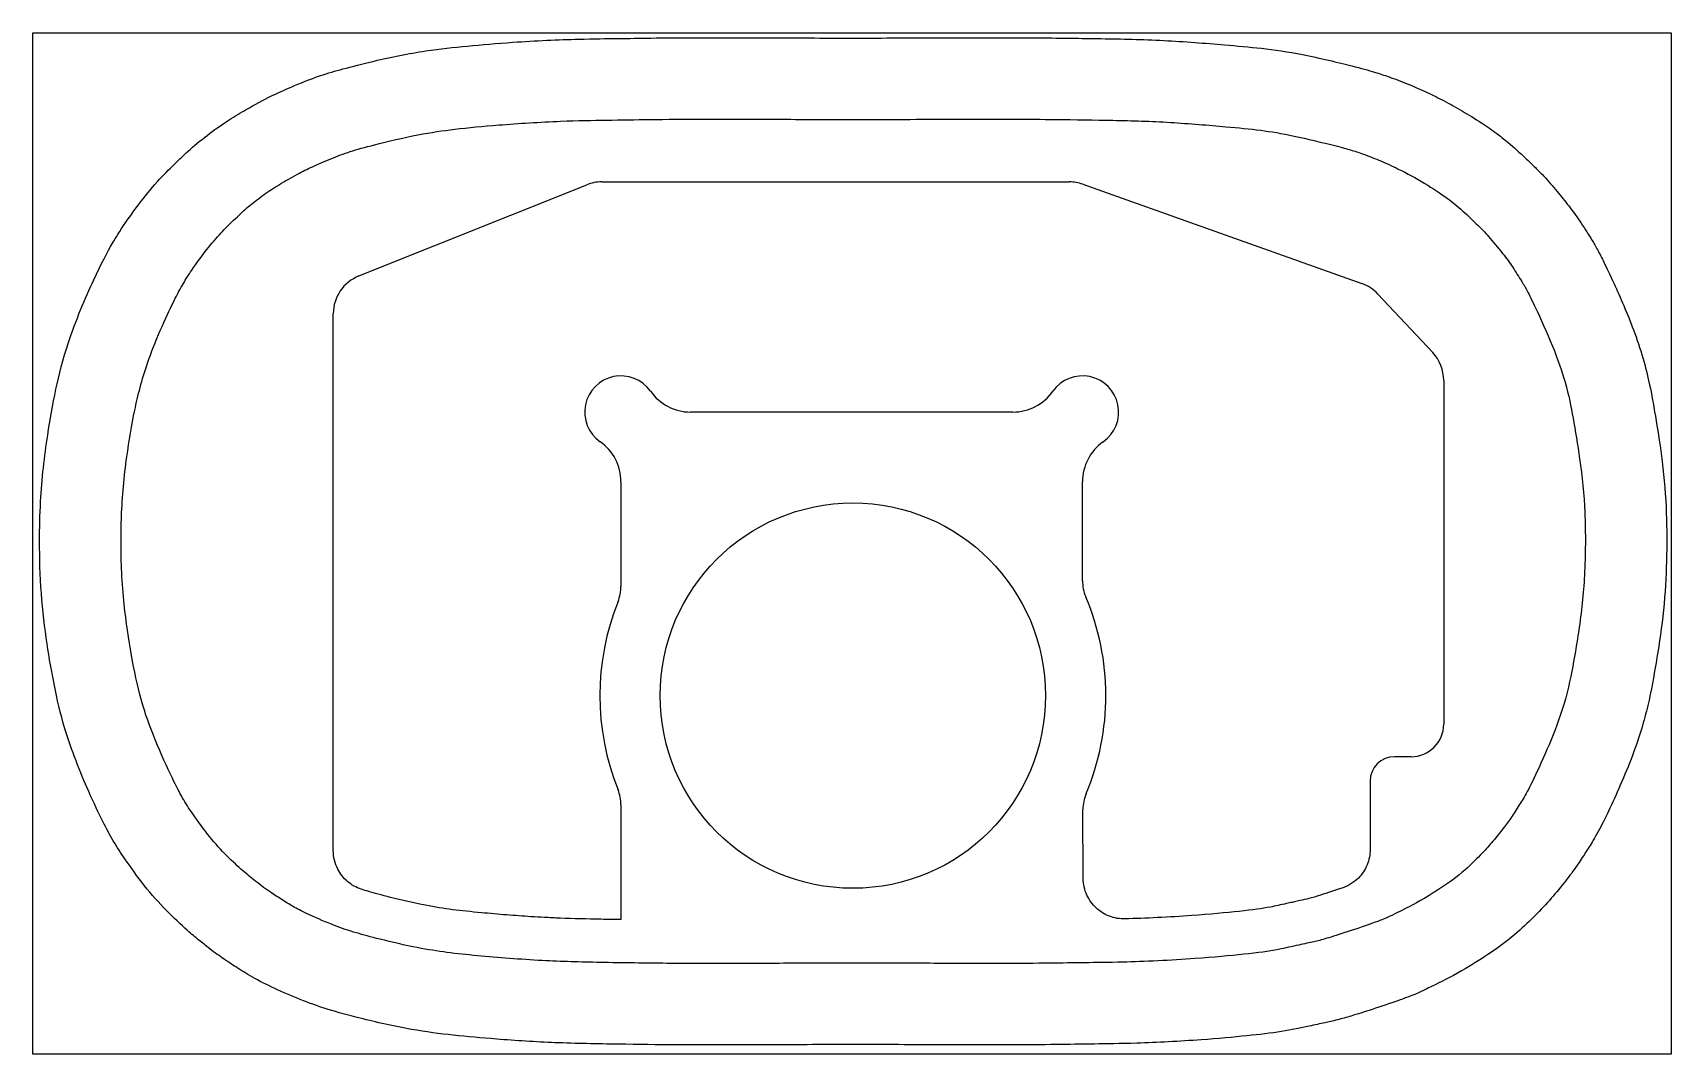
# Model space of a CAD drawing. Header units: inches. Extents: x -4.14 to 3.78, y -2.43 to 2.5.
import ezdxf

# ---------------------------------------------------------------- set-up
doc = ezdxf.new("R2010")
doc.units = ezdxf.units.IN
doc.layers.get('0').update_dxf_attribs({"linetype": 'CONTINUOUS'})

msp = doc.modelspace()

# ---------------------------------------------------------------- linework, layer by layer
for p, q in [((-2.5602, 1.3286), (-1.4589, 1.7693)), ((-1.3858, 1.7834), (0.8742, 1.7834)), ((0.9402, 1.772), (2.2886, 1.2922)), ((2.3664, 1.2412), (2.6309, 0.9583)), ((-2.684, -1.4495), (-2.684, 1.1458)), ((2.684, 0.8238), (2.684, -0.8383)), ((0.6014, 0.6706), (-0.9568, 0.6706)), ((-1.2934, 0.334), (-1.2934, -0.172)), ((0.938, -0.1454), (0.938, 0.334)), ((2.5265, -0.9958), (2.4467, -0.9958)), ((2.3285, -1.1139), (2.3285, -1.4438)), ((-1.2934, -1.2289), (-1.2934, -1.7834)), ((0.9413, -1.5838), (0.9401, -1.2512))]:
    msp.add_line(p, q)
msp.add_lwpolyline([(-4.1368, 2.5044), (3.7841, 2.5044), (3.7841, -2.4342), (-4.1368, -2.4342)], close=True)
msp.add_circle((-0.1722, -0.7004), 0.9314)
for centre, radius, start, end in [((-1.3858, 1.5866), 0.1969, 90, 111.81053), ((0.8742, 1.5866), 0.1969, 70.41044, 90), ((-2.4871, 1.1458), 0.1969, 111.81053, 180), ((2.2226, 1.1067), 0.1969, 43.07618, 70.41044), ((2.4871, 0.8238), 0.1969, 0, 43.07618), ((-1.2934, 0.6706), 0.175, 35.06025, 234.93975), ((0.938, 0.6706), 0.175, -54.93975, 144.93975), ((-0.9568, 0.9069), 0.2362, 215.06025, 270), ((0.6014, 0.9069), 0.2362, 270, 324.93975), ((-1.5296, 0.334), 0.2362, 0, 54.93975), ((1.1742, 0.334), 0.2362, 125.06025, 180), ((1.1348, -0.1454), 0.1969, 180, 203.0065), ((-1.4903, -0.172), 0.1969, 338.15188, 360), ((-0.1722, -0.7004), 1.2232, -22.7899, 23.0065), ((-0.1722, -0.7004), 1.2232, 158.15188, 201.84812), ((2.5265, -0.8383), 0.1575, 270, 360), ((2.4467, -1.1139), 0.1181, 90, 180), ((-1.4903, -1.2289), 0.1969, 0, 21.84812), ((1.1369, -1.2505), 0.1969, 157.2101, 180.21579)]:
    msp.add_arc(centre, radius, start, end)
for points, knots in [([(-4.1038, 0.0458), (-4.1038, -0.0357), (-4.1015, -0.1192), (-4.0951, -0.2063), (-4.089, -0.2888), (-4.0788, -0.3728), (-4.0672, -0.4503), (-4.0567, -0.5198), (-4.0458, -0.5836), (-4.0325, -0.6516), (-4.0199, -0.7152), (-4.004, -0.7857), (-3.9812, -0.8616), (-3.9507, -0.9629), (-3.9073, -1.072), (-3.8665, -1.1634), (-3.8413, -1.2199), (-3.8182, -1.2684), (-3.7979, -1.3089), (-3.781, -1.3426), (-3.7651, -1.3727), (-3.7474, -1.4026), (-3.7287, -1.4344), (-3.7102, -1.4623), (-3.6914, -1.4896), (-3.6634, -1.5303), (-3.6323, -1.5741), (-3.596, -1.6199), (-3.5632, -1.6613), (-3.5261, -1.7028), (-3.4916, -1.7379), (-3.4554, -1.7748), (-3.4207, -1.8075), (-3.3896, -1.8351), (-3.3686, -1.8538), (-3.3506, -1.8688), (-3.334, -1.8823), (-3.3181, -1.8954), (-3.3007, -1.9095), (-3.28, -1.9253), (-3.2568, -1.943), (-3.2319, -1.9608), (-3.2122, -1.9742), (-3.1871, -1.9914), (-3.1677, -2.0039), (-3.1438, -2.0192), (-3.1207, -2.0338), (-3.0944, -2.0504), (-3.0633, -2.0677), (-3.0288, -2.0869), (-2.994, -2.1041), (-2.951, -2.1238), (-2.9116, -2.1419), (-2.8674, -2.1604), (-2.8287, -2.1754), (-2.7873, -2.1915), (-2.7508, -2.2045), (-2.708, -2.2178), (-2.6637, -2.2315), (-2.614, -2.245), (-2.5535, -2.2601), (-2.4776, -2.279), (-2.389, -2.2993), (-2.3055, -2.3141), (-2.2357, -2.3265), (-2.1695, -2.3351), (-2.104, -2.342), (-2.0374, -2.3491), (-1.968, -2.3552), (-1.8941, -2.3611), (-1.8008, -2.3685), (-1.704, -2.3747), (-1.6125, -2.3783), (-1.5093, -2.3824), (-1.4095, -2.3841), (-1.306, -2.3857), (-1.21, -2.3871), (-1.114, -2.3883), (-1.0325, -2.3886), (-0.9393, -2.389), (-0.8656, -2.3885), (-0.7851, -2.3885), (-0.6862, -2.3884), (-0.5768, -2.3886), (-0.4707, -2.3882), (-0.3315, -2.3877), (-0.1954, -2.3872), (-0.0583, -2.3875), (0.0826, -2.3879), (0.2311, -2.3886), (0.3679, -2.3885), (0.4408, -2.3884), (0.5127, -2.3886), (0.588, -2.3887), (0.6647, -2.3889), (0.7429, -2.3884), (0.8093, -2.3874), (0.8747, -2.3865), (0.9273, -2.3858), (0.9958, -2.3849), (1.0518, -2.3843), (1.1204, -2.3833), (1.2012, -2.3808), (1.2971, -2.3777), (1.4086, -2.372), (1.5111, -2.3645), (1.5937, -2.3584), (1.6691, -2.3516), (1.7331, -2.3451), (1.7948, -2.3388), (1.8479, -2.3327), (1.9003, -2.3244), (1.9489, -2.3168), (1.9941, -2.3073), (2.0334, -2.2986), (2.0611, -2.2925), (2.087, -2.2867), (2.1092, -2.2818), (2.1289, -2.2775), (2.1456, -2.2741), (2.1715, -2.2678), (2.1918, -2.2628), (2.2144, -2.2565), (2.2375, -2.2494), (2.2662, -2.2407), (2.2999, -2.2299), (2.338, -2.2174), (2.3799, -2.2036), (2.4247, -2.1887), (2.4624, -2.1754), (2.4923, -2.1649), (2.5186, -2.1553), (2.5442, -2.1446), (2.5643, -2.1363), (2.5823, -2.1278), (2.5937, -2.1222), (2.6068, -2.1159), (2.6153, -2.1117), (2.6284, -2.1054), (2.6625, -2.0888), (2.7193, -2.0608), (2.771, -2.0309), (2.8152, -2.0055), (2.856, -1.9799), (2.8979, -1.952), (2.9295, -1.931), (2.9638, -1.907), (2.9991, -1.879), (3.0355, -1.8502), (3.0702, -1.8184), (3.0968, -1.7926), (3.1347, -1.7555), (3.1575, -1.7316), (3.1865, -1.6998), (3.2093, -1.6748), (3.2348, -1.6445), (3.2574, -1.6162), (3.278, -1.5905), (3.2961, -1.5674), (3.3162, -1.5394), (3.3318, -1.5176), (3.3462, -1.4956), (3.3592, -1.4756), (3.3723, -1.4551), (3.3839, -1.4369), (3.3963, -1.4171), (3.4097, -1.3956), (3.427, -1.3661), (3.4432, -1.335), (3.4585, -1.3055), (3.475, -1.2716), (3.4955, -1.2277), (3.5306, -1.1522), (3.5752, -1.0508), (3.6104, -0.952), (3.6394, -0.8708), (3.6615, -0.7911), (3.6767, -0.7222), (3.6934, -0.6463), (3.7037, -0.5846), (3.7149, -0.5162), (3.7264, -0.4461), (3.7382, -0.3682), (3.7465, -0.2872), (3.7549, -0.2063), (3.7593, -0.1259), (3.7611, -0.0514), (3.7631, 0.0278), (3.763, 0.1021), (3.7601, 0.1838), (3.7573, 0.2627), (3.7507, 0.3487), (3.7405, 0.431), (3.7317, 0.5023), (3.7211, 0.5683), (3.7112, 0.6284), (3.7015, 0.6871), (3.6927, 0.7412), (3.6782, 0.809), (3.6618, 0.8852), (3.6358, 0.9767), (3.6015, 1.0683), (3.5719, 1.1474), (3.537, 1.227), (3.5079, 1.2907), (3.4884, 1.3334), (3.472, 1.3679), (3.4588, 1.3949), (3.4485, 1.4161), (3.4395, 1.4341), (3.4286, 1.454), (3.4191, 1.4714), (3.4094, 1.4876), (3.4014, 1.5006), (3.3841, 1.5286), (3.3686, 1.5534), (3.3482, 1.5846), (3.3321, 1.6093), (3.309, 1.6418), (3.2885, 1.6678), (3.2701, 1.691), (3.2513, 1.7139), (3.2324, 1.7367), (3.2108, 1.7628), (3.1912, 1.7866), (3.1665, 1.8131), (3.1525, 1.8281), (3.139, 1.8415), (3.1274, 1.8526), (3.1115, 1.8681), (3.0955, 1.8832), (3.0773, 1.9004), (3.052, 1.9242), (3.0252, 1.9494), (2.9954, 1.9742), (2.9761, 1.9903), (2.9575, 2.0045), (2.9404, 2.0171), (2.9174, 2.034), (2.8934, 2.0509), (2.8665, 2.0688), (2.8351, 2.0896), (2.8027, 2.1096), (2.7748, 2.1258), (2.7444, 2.1435), (2.7167, 2.1589), (2.6865, 2.1747), (2.659, 2.1892), (2.6322, 2.2023), (2.6043, 2.2154), (2.5775, 2.228), (2.5464, 2.2421), (2.5118, 2.2562), (2.4798, 2.2694), (2.4468, 2.2816), (2.4205, 2.2909), (2.3954, 2.2998), (2.3753, 2.3066), (2.3504, 2.3142), (2.3195, 2.3235), (2.2871, 2.3321), (2.2396, 2.3442), (2.1745, 2.3606), (2.0847, 2.3824), (2.0012, 2.3988), (1.931, 2.4127), (1.864, 2.4225), (1.8032, 2.4292), (1.7437, 2.4358), (1.6875, 2.4406), (1.6238, 2.4461), (1.5326, 2.4539), (1.4296, 2.4621), (1.3321, 2.4671), (1.2268, 2.4726), (1.129, 2.4744), (1.0286, 2.476), (0.9314, 2.4775), (0.8296, 2.479), (0.7404, 2.4797), (0.6651, 2.4803), (0.6007, 2.4802), (0.5407, 2.48), (0.4812, 2.4799), (0.4225, 2.4798), (0.359, 2.4799), (0.2722, 2.4799), (0.1813, 2.4798), (0.0929, 2.4795), (-0.0428, 2.479), (-0.1753, 2.4786), (-0.3098, 2.479), (-0.4378, 2.4794), (-0.5721, 2.48), (-0.6964, 2.4799), (-0.7756, 2.4798), (-0.853, 2.48), (-0.9345, 2.4801), (-1.0083, 2.4803), (-1.0834, 2.4798), (-1.1481, 2.4789), (-1.2058, 2.478), (-1.2538, 2.4773), (-1.3102, 2.4767), (-1.3618, 2.4761), (-1.4233, 2.4754), (-1.4977, 2.4735), (-1.593, 2.471), (-1.7079, 2.4659), (-1.8152, 2.4585), (-1.8942, 2.4531), (-1.9676, 2.4468), (-2.0347, 2.4404), (-2.1027, 2.4339), (-2.1667, 2.4272), (-2.2377, 2.4166), (-2.318, 2.4046), (-2.4062, 2.3866), (-2.4862, 2.3677), (-2.5429, 2.3543), (-2.5934, 2.3414), (-2.6378, 2.3295), (-2.6741, 2.3197), (-2.7092, 2.3096), (-2.7458, 2.2972), (-2.7969, 2.2799), (-2.8453, 2.26), (-2.8873, 2.242), (-2.9218, 2.2272), (-2.9516, 2.2139), (-2.9824, 2.1988), (-3.0251, 2.1779), (-3.0634, 2.1566), (-3.1045, 2.1331), (-3.1314, 2.1178), (-3.1595, 2.1013), (-3.1876, 2.0831), (-3.2262, 2.0581), (-3.2604, 2.0335), (-3.2957, 2.0068), (-3.3258, 1.9839), (-3.3585, 1.9565), (-3.3848, 1.9325), (-3.4073, 1.912), (-3.4278, 1.8923), (-3.451, 1.8698), (-3.4773, 1.8444), (-3.506, 1.8158), (-3.534, 1.7845), (-3.5664, 1.7484), (-3.5951, 1.7128), (-3.6255, 1.6731), (-3.6597, 1.6283), (-3.6943, 1.5784), (-3.7161, 1.5441), (-3.7288, 1.5241), (-3.7382, 1.5088), (-3.7512, 1.4866), (-3.7748, 1.4463), (-3.8062, 1.3872), (-3.8423, 1.3096), (-3.8833, 1.2214), (-3.9295, 1.1112), (-3.964, 1.0064), (-3.9905, 0.9262), (-4.01, 0.8495), (-4.0246, 0.7808), (-4.0409, 0.7041), (-4.0529, 0.6349), (-4.0646, 0.5592), (-4.0802, 0.4581), (-4.093, 0.346), (-4.0988, 0.2396), (-4.1024, 0.1731), (-4.1038, 0.1092), (-4.1038, 0.0458)], [0, 0, 0, 0, 0.00935, 0.00935, 0.00935, 0.018198, 0.018198, 0.018198, 0.026139, 0.026139, 0.026139, 0.033579, 0.033579, 0.033579, 0.04351, 0.04351, 0.04351, 0.049648, 0.049648, 0.049648, 0.054757, 0.054757, 0.054757, 0.060192, 0.060192, 0.060192, 0.068296, 0.068296, 0.068296, 0.075631, 0.075631, 0.075631, 0.083359, 0.083359, 0.083359, 0.088584, 0.088584, 0.088584, 0.09361, 0.09361, 0.09361, 0.099244, 0.099244, 0.099244, 0.106425, 0.106425, 0.106425, 0.113333, 0.113333, 0.113333, 0.120971, 0.120971, 0.120971, 0.127948, 0.127948, 0.127948, 0.135414, 0.135414, 0.135414, 0.14316, 0.14316, 0.14316, 0.152874, 0.152874, 0.152874, 0.160985, 0.160985, 0.160985, 0.169226, 0.169226, 0.169226, 0.179639, 0.179639, 0.179639, 0.191385, 0.191385, 0.191385, 0.202276, 0.202276, 0.202276, 0.21474, 0.21474, 0.21474, 0.230071, 0.230071, 0.230071, 0.250202, 0.250202, 0.250202, 0.270886, 0.270886, 0.270886, 0.281903, 0.281903, 0.281903, 0.293123, 0.293123, 0.293123, 0.304168, 0.304168, 0.304168, 0.313202, 0.313202, 0.313202, 0.323933, 0.323933, 0.323933, 0.332585, 0.332585, 0.332585, 0.340928, 0.340928, 0.340928, 0.348658, 0.348658, 0.348658, 0.354121, 0.354121, 0.354121, 0.358955, 0.358955, 0.358955, 0.36275, 0.36275, 0.36275, 0.36744, 0.36744, 0.36744, 0.372598, 0.372598, 0.372598, 0.376704, 0.376704, 0.376704, 0.379938, 0.379938, 0.379938, 0.383641, 0.383641, 0.383641, 0.393271, 0.393271, 0.393271, 0.401485, 0.401485, 0.401485, 0.407689, 0.407689, 0.407689, 0.414092, 0.414092, 0.414092, 0.423246, 0.423246, 0.423246, 0.430429, 0.430429, 0.430429, 0.436934, 0.436934, 0.436934, 0.44199, 0.44199, 0.44199, 0.447132, 0.447132, 0.447132, 0.452711, 0.452711, 0.452711, 0.458022, 0.458022, 0.458022, 0.467173, 0.467173, 0.467173, 0.474689, 0.474689, 0.474689, 0.48297, 0.48297, 0.48297, 0.49146, 0.49146, 0.49146, 0.49994, 0.49994, 0.49994, 0.508955, 0.508955, 0.508955, 0.51767, 0.51767, 0.51767, 0.525224, 0.525224, 0.525224, 0.532594, 0.532594, 0.532594, 0.540892, 0.540892, 0.540892, 0.548066, 0.548066, 0.548066, 0.552877, 0.552877, 0.552877, 0.556664, 0.556664, 0.556664, 0.55998, 0.55998, 0.55998, 0.567076, 0.567076, 0.567076, 0.572691, 0.572691, 0.572691, 0.57772, 0.57772, 0.57772, 0.583473, 0.583473, 0.583473, 0.586721, 0.586721, 0.586721, 0.591216, 0.591216, 0.591216, 0.597449, 0.597449, 0.597449, 0.6015, 0.6015, 0.6015, 0.606921, 0.606921, 0.606921, 0.613233, 0.613233, 0.613233, 0.620109, 0.620109, 0.620109, 0.626391, 0.626391, 0.626391, 0.632418, 0.632418, 0.632418, 0.638013, 0.638013, 0.638013, 0.64336, 0.64336, 0.64336, 0.650019, 0.650019, 0.650019, 0.659142, 0.659142, 0.659142, 0.666816, 0.666816, 0.666816, 0.674322, 0.674322, 0.674322, 0.68505, 0.68505, 0.68505, 0.696645, 0.696645, 0.696645, 0.707864, 0.707864, 0.707864, 0.717336, 0.717336, 0.717336, 0.726718, 0.726718, 0.726718, 0.73953, 0.73953, 0.73953, 0.759208, 0.759208, 0.759208, 0.777936, 0.777936, 0.777936, 0.789863, 0.789863, 0.789863, 0.800643, 0.800643, 0.800643, 0.810278, 0.810278, 0.810278, 0.819092, 0.819092, 0.819092, 0.830399, 0.830399, 0.830399, 0.838724, 0.838724, 0.838724, 0.84716, 0.84716, 0.84716, 0.856713, 0.856713, 0.856713, 0.863481, 0.863481, 0.863481, 0.869025, 0.869025, 0.869025, 0.876754, 0.876754, 0.876754, 0.883085, 0.883085, 0.883085, 0.891872, 0.891872, 0.891872, 0.897613, 0.897613, 0.897613, 0.905487, 0.905487, 0.905487, 0.912214, 0.912214, 0.912214, 0.917972, 0.917972, 0.917972, 0.924494, 0.924494, 0.924494, 0.932042, 0.932042, 0.932042, 0.940537, 0.940537, 0.940537, 0.945486, 0.945486, 0.945486, 0.954467, 0.954467, 0.954467, 0.964656, 0.964656, 0.964656, 0.972447, 0.972447, 0.972447, 0.98113, 0.98113, 0.98113, 0.99274, 0.99274, 0.99274, 1, 1, 1, 1]), ([(-3.7101, 0.0457), (-3.7101, -0.0545), (-3.7061, -0.1561), (-3.695, -0.2595), (-3.686, -0.3435), (-3.6731, -0.427), (-3.6591, -0.5061), (-3.6463, -0.5786), (-3.6328, -0.6479), (-3.6113, -0.7238), (-3.5941, -0.7846), (-3.5708, -0.8507), (-3.5437, -0.9172), (-3.5169, -0.9829), (-3.4875, -1.0471), (-3.4637, -1.0964), (-3.4431, -1.139), (-3.4274, -1.1697), (-3.4125, -1.1954), (-3.3977, -1.2212), (-3.3824, -1.2443), (-3.363, -1.2723), (-3.3384, -1.308), (-3.3091, -1.3486), (-3.2812, -1.3832), (-3.2544, -1.4164), (-3.2267, -1.4463), (-3.197, -1.4759), (-3.1701, -1.5026), (-3.1435, -1.5273), (-3.1221, -1.546), (-3.0994, -1.5659), (-3.0807, -1.5812), (-3.0581, -1.5991), (-3.034, -1.6182), (-3.0074, -1.6375), (-2.9854, -1.6523), (-2.9664, -1.6652), (-2.9489, -1.6766), (-2.928, -1.6898), (-2.9088, -1.7019), (-2.8899, -1.7137), (-2.8708, -1.7243), (-2.8512, -1.7351), (-2.8285, -1.7466), (-2.799, -1.7604), (-2.7617, -1.7778), (-2.7166, -1.7968), (-2.6787, -1.8113), (-2.641, -1.8257), (-2.6114, -1.836), (-2.5713, -1.8478), (-2.5412, -1.8567), (-2.5033, -1.8668), (-2.4583, -1.8781), (-2.4019, -1.8922), (-2.337, -1.9072), (-2.2777, -1.9188), (-2.1778, -1.9384), (-2.0922, -1.9482), (-1.9864, -1.958), (-1.8889, -1.967), (-1.7779, -1.9758), (-1.6748, -1.9813), (-1.58, -1.9863), (-1.4899, -1.9887), (-1.3938, -1.9904), (-1.2854, -1.9924), (-1.1691, -1.994), (-1.0716, -1.9947), (-0.9725, -1.9954), (-0.8949, -1.9949), (-0.8119, -1.9948), (-0.7089, -1.9947), (-0.5965, -1.9949), (-0.4864, -1.9946), (-0.3476, -1.9941), (-0.2091, -1.9935), (-0.0709, -1.9938), (0.0475, -1.9941), (0.1694, -1.9948), (0.2856, -1.9948), (0.3775, -1.9948), (0.4668, -1.9947), (0.5591, -1.995), (0.6351, -1.9951), (0.7109, -1.995), (0.7781, -1.9941), (0.8392, -1.9933), (0.8922, -1.9924), (0.9506, -1.9917), (1.0023, -1.9911), (1.0611, -1.9906), (1.1327, -1.9888), (1.2356, -1.9863), (1.364, -1.9805), (1.4818, -1.9719), (1.5712, -1.9653), (1.6526, -1.9578), (1.7176, -1.9509), (1.7863, -1.9436), (1.8372, -1.9367), (1.8857, -1.9274), (1.9179, -1.9211), (1.9509, -1.9137), (1.984, -1.9063), (2.0111, -1.9003), (2.0359, -1.8949), (2.0557, -1.8905), (2.0756, -1.8861), (2.092, -1.8821), (2.1194, -1.8738), (2.1445, -1.8663), (2.1808, -1.8546), (2.2218, -1.8412), (2.2635, -1.8274), (2.3077, -1.8126), (2.3403, -1.801), (2.3769, -1.788), (2.3977, -1.7795), (2.4147, -1.7715), (2.4289, -1.7648), (2.4427, -1.7579), (2.461, -1.749), (2.4884, -1.7357), (2.5212, -1.7196), (2.5528, -1.7021), (2.6057, -1.6728), (2.6616, -1.6378), (2.7124, -1.6019), (2.7537, -1.5728), (2.792, -1.54), (2.8241, -1.5085), (2.8504, -1.4828), (2.872, -1.4601), (2.8918, -1.4387), (2.9075, -1.4217), (2.9232, -1.4034), (2.9409, -1.3815), (2.9572, -1.3614), (2.9736, -1.3405), (2.9867, -1.323), (2.9997, -1.3056), (3.0109, -1.2891), (3.0245, -1.2681), (3.0377, -1.2476), (3.0521, -1.225), (3.0635, -1.2068), (3.0772, -1.1847), (3.0878, -1.1662), (3.106, -1.1293), (3.1231, -1.0949), (3.1474, -1.0438), (3.1732, -0.9849), (3.2001, -0.9235), (3.2273, -0.8564), (3.2478, -0.7961), (3.2747, -0.7172), (3.2906, -0.6494), (3.3034, -0.5828), (3.3156, -0.5197), (3.3265, -0.455), (3.337, -0.3858), (3.3501, -0.2984), (3.3602, -0.2069), (3.3647, -0.1196), (3.37, -0.0156), (3.3703, 0.083), (3.3661, 0.1862), (3.3626, 0.2703), (3.3538, 0.3588), (3.3414, 0.4448), (3.3315, 0.514), (3.3205, 0.5796), (3.3096, 0.6413), (3.2996, 0.6976), (3.2891, 0.7522), (3.2713, 0.8146), (3.2561, 0.8676), (3.235, 0.9271), (3.2098, 0.9891), (3.1823, 1.0565), (3.1512, 1.1249), (3.128, 1.1741), (3.1109, 1.2106), (3.0987, 1.2356), (3.0895, 1.2534), (3.0801, 1.2714), (3.0724, 1.2841), (3.0614, 1.3018), (3.0483, 1.3228), (3.0314, 1.3497), (3.0176, 1.3709), (3.0029, 1.3934), (2.9894, 1.4116), (2.9681, 1.438), (2.9472, 1.464), (2.9204, 1.4965), (2.9011, 1.5192), (2.882, 1.5415), (2.8693, 1.5547), (2.8498, 1.5734), (2.8296, 1.5929), (2.8007, 1.6203), (2.7767, 1.6424), (2.7483, 1.6684), (2.7285, 1.6844), (2.7022, 1.7035), (2.6706, 1.7266), (2.6295, 1.7541), (2.5933, 1.7757), (2.5481, 1.8028), (2.5079, 1.8247), (2.4648, 1.8457), (2.4366, 1.8595), (2.4062, 1.8737), (2.3713, 1.8883), (2.3428, 1.9002), (2.3117, 1.9119), (2.2868, 1.9206), (2.2634, 1.9289), (2.2474, 1.9342), (2.2268, 1.9402), (2.2078, 1.9457), (2.182, 1.9526), (2.145, 1.962), (2.094, 1.9749), (2.0245, 1.9918), (1.9615, 2.0051), (1.9021, 2.0177), (1.8495, 2.0267), (1.7996, 2.0332), (1.7461, 2.0401), (1.6925, 2.0449), (1.6305, 2.0503), (1.5481, 2.0576), (1.4534, 2.0655), (1.3643, 2.071), (1.2681, 2.0769), (1.179, 2.0795), (1.0854, 2.0812), (0.996, 2.0829), (0.8998, 2.0843), (0.811, 2.0853), (0.7385, 2.0861), (0.6736, 2.0865), (0.6158, 2.0865), (0.5484, 2.0864), (0.4872, 2.0861), (0.4203, 2.0861), (0.3281, 2.0861), (0.2298, 2.0863), (0.1335, 2.0859), (-0.0172, 2.0854), (-0.1673, 2.0848), (-0.3181, 2.0853), (-0.435, 2.0857), (-0.5546, 2.0863), (-0.6679, 2.0862), (-0.7439, 2.0861), (-0.8189, 2.0862), (-0.8958, 2.0864), (-0.9852, 2.0866), (-1.0744, 2.0862), (-1.1517, 2.0851), (-1.2242, 2.084), (-1.2857, 2.0834), (-1.3671, 2.0822), (-1.4283, 2.0814), (-1.5029, 2.0799), (-1.5855, 2.0767), (-1.6833, 2.0729), (-1.7893, 2.0662), (-1.8833, 2.0586), (-1.9615, 2.0522), (-2.031, 2.0457), (-2.0963, 2.0381), (-2.1548, 2.0313), (-2.2121, 2.0229), (-2.2746, 2.0108), (-2.3449, 1.9971), (-2.4217, 1.9787), (-2.4842, 1.9627), (-2.5318, 1.9506), (-2.5692, 1.9405), (-2.6029, 1.9298), (-2.6334, 1.9201), (-2.6634, 1.9087), (-2.6953, 1.8956), (-2.728, 1.8822), (-2.76, 1.8682), (-2.785, 1.8567), (-2.8106, 1.845), (-2.8312, 1.8344), (-2.8573, 1.8202), (-2.8854, 1.8049), (-2.9178, 1.7867), (-2.9446, 1.7706), (-2.9705, 1.7551), (-2.9934, 1.7399), (-3.0189, 1.7217), (-3.0429, 1.7045), (-3.067, 1.6865), (-3.0869, 1.67), (-3.107, 1.6535), (-3.1251, 1.6367), (-3.1478, 1.6151), (-3.1716, 1.5926), (-3.1979, 1.5672), (-3.2199, 1.5442), (-3.2425, 1.5207), (-3.2624, 1.4975), (-3.2856, 1.4685), (-3.3144, 1.4325), (-3.3465, 1.3894), (-3.368, 1.3571), (-3.3848, 1.332), (-3.3958, 1.3141), (-3.4089, 1.2921), (-3.4214, 1.271), (-3.4367, 1.2434), (-3.457, 1.2025), (-3.4943, 1.1275), (-3.5465, 1.0102), (-3.5821, 0.9068), (-3.6104, 0.8249), (-3.6289, 0.7513), (-3.6436, 0.6792), (-3.6585, 0.6066), (-3.6711, 0.5325), (-3.6821, 0.4549), (-3.6956, 0.3594), (-3.7045, 0.2616), (-3.7079, 0.1671), (-3.7094, 0.1264), (-3.7101, 0.086), (-3.7101, 0.0457)], [0, 0, 0, 0, 0.012731, 0.012731, 0.012731, 0.023083, 0.023083, 0.023083, 0.032571, 0.032571, 0.032571, 0.040167, 0.040167, 0.040167, 0.047666, 0.047666, 0.047666, 0.054144, 0.054144, 0.054144, 0.06064, 0.06064, 0.06064, 0.068903, 0.068903, 0.068903, 0.076855, 0.076855, 0.076855, 0.08404, 0.08404, 0.08404, 0.091686, 0.091686, 0.091686, 0.099843, 0.099843, 0.099843, 0.106946, 0.106946, 0.106946, 0.11344, 0.11344, 0.11344, 0.120089, 0.120089, 0.120089, 0.128514, 0.128514, 0.128514, 0.136882, 0.136882, 0.136882, 0.143154, 0.143154, 0.143154, 0.151025, 0.151025, 0.151025, 0.16429, 0.16429, 0.16429, 0.176516, 0.176516, 0.176516, 0.187769, 0.187769, 0.187769, 0.20046, 0.20046, 0.20046, 0.213373, 0.213373, 0.213373, 0.229381, 0.229381, 0.229381, 0.249537, 0.249537, 0.249537, 0.266788, 0.266788, 0.266788, 0.280441, 0.280441, 0.280441, 0.291684, 0.291684, 0.291684, 0.301885, 0.301885, 0.301885, 0.31093, 0.31093, 0.31093, 0.32392, 0.32392, 0.32392, 0.333783, 0.333783, 0.333783, 0.344193, 0.344193, 0.344193, 0.351116, 0.351116, 0.351116, 0.356799, 0.356799, 0.356799, 0.362499, 0.362499, 0.362499, 0.367717, 0.367717, 0.367717, 0.373035, 0.373035, 0.373035, 0.379032, 0.379032, 0.379032, 0.384055, 0.384055, 0.384055, 0.391568, 0.391568, 0.391568, 0.404126, 0.404126, 0.404126, 0.414343, 0.414343, 0.414343, 0.422698, 0.422698, 0.422698, 0.429321, 0.429321, 0.429321, 0.435402, 0.435402, 0.435402, 0.441449, 0.441449, 0.441449, 0.447349, 0.447349, 0.447349, 0.454465, 0.454465, 0.454465, 0.461124, 0.461124, 0.461124, 0.468069, 0.468069, 0.468069, 0.477161, 0.477161, 0.477161, 0.485783, 0.485783, 0.485783, 0.49667, 0.49667, 0.49667, 0.509643, 0.509643, 0.509643, 0.520199, 0.520199, 0.520199, 0.528689, 0.528689, 0.528689, 0.536428, 0.536428, 0.536428, 0.542996, 0.542996, 0.542996, 0.550136, 0.550136, 0.550136, 0.555431, 0.555431, 0.555431, 0.56081, 0.56081, 0.56081, 0.567188, 0.567188, 0.567188, 0.573951, 0.573951, 0.573951, 0.580608, 0.580608, 0.580608, 0.587161, 0.587161, 0.587161, 0.593962, 0.593962, 0.593962, 0.602007, 0.602007, 0.602007, 0.611703, 0.611703, 0.611703, 0.623837, 0.623837, 0.623837, 0.631757, 0.631757, 0.631757, 0.638233, 0.638233, 0.638233, 0.644328, 0.644328, 0.644328, 0.649919, 0.649919, 0.649919, 0.657629, 0.657629, 0.657629, 0.664894, 0.664894, 0.664894, 0.67267, 0.67267, 0.67267, 0.682999, 0.682999, 0.682999, 0.694167, 0.694167, 0.694167, 0.704816, 0.704816, 0.704816, 0.71351, 0.71351, 0.71351, 0.723644, 0.723644, 0.723644, 0.737638, 0.737638, 0.737638, 0.759548, 0.759548, 0.759548, 0.776526, 0.776526, 0.776526, 0.787915, 0.787915, 0.787915, 0.80117, 0.80117, 0.80117, 0.813597, 0.813597, 0.813597, 0.822954, 0.822954, 0.822954, 0.834019, 0.834019, 0.834019, 0.843234, 0.843234, 0.843234, 0.851483, 0.851483, 0.851483, 0.860765, 0.860765, 0.860765, 0.867838, 0.867838, 0.867838, 0.874257, 0.874257, 0.874257, 0.880839, 0.880839, 0.880839, 0.88759, 0.88759, 0.88759, 0.894862, 0.894862, 0.894862, 0.901895, 0.901895, 0.901895, 0.908551, 0.908551, 0.908551, 0.915221, 0.915221, 0.915221, 0.922202, 0.922202, 0.922202, 0.92933, 0.92933, 0.92933, 0.938164, 0.938164, 0.938164, 0.945031, 0.945031, 0.945031, 0.951629, 0.951629, 0.951629, 0.963722, 0.963722, 0.963722, 0.973319, 0.973319, 0.973319, 0.982982, 0.982982, 0.982982, 0.994876, 0.994876, 0.994876, 1, 1, 1, 1]), ([(-2.5487, -1.6364), (-2.573, -1.6284), (-2.5956, -1.6157), (-2.6345, -1.5824), (-2.6506, -1.5621), (-2.6694, -1.5254), (-2.6748, -1.5108), (-2.6821, -1.4805), (-2.684, -1.465), (-2.684, -1.4495)], [0, 0, 0, 0, 0.1953222, 0.1953222, 0.3906445, 0.3906445, 0.5092319, 0.5092319, 0.6278192, 0.6278192, 0.6278192, 0.6278192]), ([(2.3285, -1.4438), (2.3285, -1.4695), (2.3235, -1.4948), (2.3041, -1.5423), (2.2898, -1.5639), (2.261, -1.5931), (2.2489, -1.6027), (2.2227, -1.619), (2.2087, -1.6256), (2.1941, -1.6305)], [0, 0, 0, 0, 0.1953222, 0.1953222, 0.3906445, 0.3906445, 0.5081356, 0.5081356, 0.6256268, 0.6256268, 0.6256268, 0.6256268]), ([(1.1435, -1.7798), (1.1179, -1.7805), (1.0924, -1.7762), (1.0445, -1.758), (1.0225, -1.7443), (0.985, -1.7093), (0.9699, -1.6883), (0.9534, -1.6523), (0.949, -1.639), (0.9429, -1.6117), (0.9414, -1.5978), (0.9413, -1.5838)], [0, 0, 0, 0, 0.1953222, 0.1953222, 0.3906445, 0.3906445, 0.5859667, 0.5859667, 0.6925453, 0.6925453, 0.799124, 0.799124, 0.799124, 0.799124]), ([(-1.8459, -1.7607), (-1.8875, -1.7574), (-1.9284, -1.7538), (-1.9671, -1.7502), (-2.0705, -1.7407), (-2.1468, -1.7318), (-2.2375, -1.7141), (-2.2917, -1.7034), (-2.354, -1.689), (-2.4078, -1.6756), (-2.4508, -1.6649), (-2.4864, -1.6553), (-2.5125, -1.6476), (-2.5261, -1.6436), (-2.5376, -1.6401), (-2.5487, -1.6364)], [-0.16925205, -0.16925205, -0.16925205, -0.16925205, -0.16428986, -0.16428986, -0.16428986, -0.15102462, -0.15102462, -0.15102462, -0.14315377, -0.14315377, -0.14315377, -0.13688244, -0.13688244, -0.13688244, -0.13365957, -0.13365957, -0.13365957, -0.13365957]), ([(2.1941, -1.6305), (2.1817, -1.6347), (2.169, -1.6389), (2.1566, -1.643), (2.1165, -1.6561), (2.0809, -1.6675), (2.0593, -1.674), (2.036, -1.681), (2.0282, -1.6829), (2.0105, -1.6868), (1.9974, -1.6897), (1.9812, -1.6932), (1.9632, -1.6972)], [-0.36933493, -0.36933493, -0.36933493, -0.36933493, -0.36771731, -0.36771731, -0.36771731, -0.36249876, -0.36249876, -0.36249876, -0.35679936, -0.35679936, -0.35679936, -0.35284616, -0.35284616, -0.35284616, -0.35284616]), ([(1.9245, -1.7058), (1.8963, -1.7121), (1.8699, -1.7179), (1.8462, -1.7225), (1.8057, -1.7303), (1.7613, -1.7364), (1.6956, -1.7434), (1.6329, -1.75), (1.5535, -1.7574), (1.4665, -1.7638), (1.359, -1.7717), (1.2402, -1.7772), (1.1435, -1.7798)], [-0.35013021, -0.35013021, -0.35013021, -0.35013021, -0.34419252, -0.34419252, -0.34419252, -0.33378288, -0.33378288, -0.33378288, -0.32391959, -0.32391959, -0.32391959, -0.31161315, -0.31161315, -0.31161315, -0.31161315]), ([(1.9632, -1.6972), (1.9554, -1.6989), (1.9471, -1.7007), (1.9386, -1.7026), (1.9339, -1.7037), (1.9291, -1.7048), (1.9245, -1.7058)], [-0.352846161, -0.352846161, -0.352846161, -0.352846161, -0.351115685, -0.351115685, -0.351115685, -0.350130215, -0.350130215, -0.350130215, -0.350130215]), ([(-1.626, -1.7748), (-1.6385, -1.7742), (-1.6511, -1.7736), (-1.6637, -1.7729), (-1.6849, -1.7718), (-1.7065, -1.7705), (-1.7283, -1.7691)], [-0.178077767, -0.178077767, -0.178077767, -0.178077767, -0.176516351, -0.176516351, -0.176516351, -0.173909875, -0.173909875, -0.173909875, -0.173909875]), ([(-1.2934, -1.7834), (-1.3258, -1.7829), (-1.3582, -1.7824), (-1.39, -1.7818), (-1.4581, -1.7805), (-1.5223, -1.779), (-1.5867, -1.7765)], [-0.1915067, -0.1915067, -0.1915067, -0.1915067, -0.18776873, -0.18776873, -0.18776873, -0.17971298, -0.17971298, -0.17971298, -0.17971298])]:
    msp.add_open_spline(points, degree=3, knots=knots)
for points in [[(-1.7871, -1.7651), (-1.8067, -1.7637), (-1.8264, -1.7622), (-1.8459, -1.7607)], [(-1.7283, -1.7691), (-1.7478, -1.7679), (-1.7674, -1.7665), (-1.7871, -1.7651)], [(-1.6142, -1.7753), (-1.6181, -1.7752), (-1.622, -1.775), (-1.626, -1.7748)], [(-1.5867, -1.7765), (-1.5958, -1.7761), (-1.605, -1.7757), (-1.6142, -1.7753)]]:
    msp.add_open_spline(points, degree=3)

doc.saveas('drawing.dxf')
